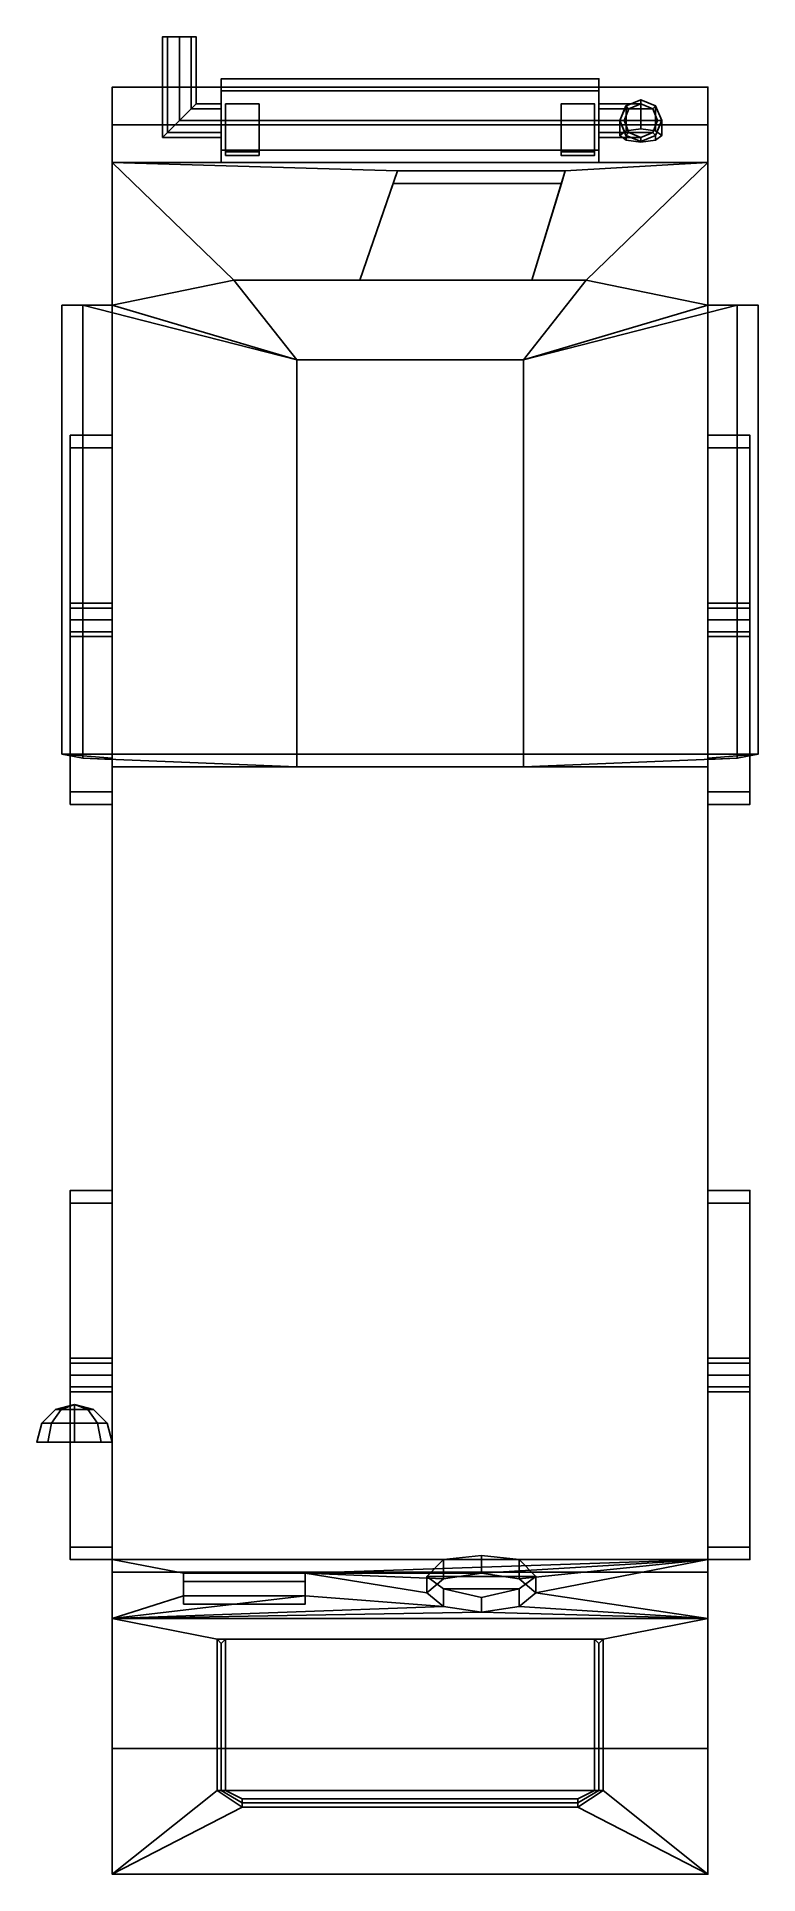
# Model space of a CAD drawing. Extents: x -0.89 to 0.83, y -2.07 to 2.31.
import ezdxf

# ---------------------------------------------------------------- set-up
doc = ezdxf.new("R2010")
doc.units = 0
doc.layers.get('0').update_dxf_attribs({"linetype": 'CONTINUOUS'})
doc.layers.add('SUSPENSION', color=5, linetype='CONTINUOUS')

msp = doc.modelspace()

# ---------------------------------------------------------------- linework, layer by layer
for points in [[(-0.5783, 2.0817, 1.0617), (-0.59, 2.07, 1.09), (-0.59, 2.31, 1.09), (-0.5783, 2.31, 1.0617)], [(-0.59, 2.07, 1.09), (-0.5783, 2.0817, 1.1183), (-0.5783, 2.31, 1.1183), (-0.59, 2.31, 1.09)], [(-0.5783, 2.31, 1.1183), (-0.55, 2.31, 1.13), (-0.5217, 2.31, 1.1183), (-0.59, 2.31, 1.09)], [(-0.59, 2.31, 1.09), (-0.5217, 2.31, 1.1183), (-0.51, 2.31, 1.09), (-0.5783, 2.31, 1.0617)], [(-0.55, 2.11, 1.05), (-0.5783, 2.0817, 1.0617), (-0.5783, 2.31, 1.0617), (-0.55, 2.31, 1.05)], [(-0.5783, 2.0817, 1.1183), (-0.55, 2.11, 1.13), (-0.55, 2.31, 1.13), (-0.5783, 2.31, 1.1183)], [(-0.5783, 2.31, 1.0617), (-0.51, 2.31, 1.09), (-0.5217, 2.31, 1.0617), (-0.55, 2.31, 1.05)], [(-0.55, 2.11, 1.13), (-0.5217, 2.1383, 1.1183), (-0.5217, 2.31, 1.1183), (-0.55, 2.31, 1.13)], [(-0.5217, 2.1383, 1.0617), (-0.55, 2.11, 1.05), (-0.55, 2.31, 1.05), (-0.5217, 2.31, 1.0617)], [(-0.5217, 2.1383, 1.1183), (-0.51, 2.15, 1.09), (-0.51, 2.31, 1.09), (-0.5217, 2.31, 1.1183)], [(-0.51, 2.15, 1.09), (-0.5217, 2.1383, 1.0617), (-0.5217, 2.31, 1.0617), (-0.51, 2.31, 1.09)], [(0.45, 2.1807, 1.1607), (0.45, 2.21, 1.09), (-0.45, 2.21, 1.09), (-0.45, 2.1807, 1.1607)], [(0.45, 2.21, 1.09), (0.45, 2.1807, 1.0193), (-0.45, 2.1807, 1.0193), (-0.45, 2.21, 1.09)], [(-0.45, 2.1807, 1.1607), (-0.45, 2.21, 1.09), (-0.45, 2.15, 1.09), (-0.45, 2.1383, 1.1183)], [(-0.45, 2.21, 1.09), (-0.45, 2.1807, 1.0193), (-0.45, 2.1383, 1.0617), (-0.45, 2.15, 1.09)], [(0.45, 2.21, 1.09), (0.45, 2.1807, 1.1607), (0.45, 2.1383, 1.1183), (0.45, 2.15, 1.09)], [(0.45, 2.1807, 1.0193), (0.45, 2.21, 1.09), (0.45, 2.15, 1.09), (0.45, 2.1383, 1.0617)], [(0.71, 2.19, 0.42), (0.71, 2.1, 0.33), (-0.71, 2.1, 0.33), (-0.71, 2.19, 0.42)], [(-0.71, 2.19, 0.42), (-0.71, 2.1, 0.33), (-0.71, -1.35, 0.33), (-0.71, -1.46, 1)], [(-0.71, 2.01, 1.05), (-0.71, 2.19, 0.42), (-0.71, -1.46, 1), (-0.71, 0.6, 1.05)], [(0.71, 2.01, 1.05), (0.71, 2.19, 0.42), (-0.71, 2.19, 0.42), (-0.71, 2.01, 1.05)], [(-0.5217, 2.1383, 1.0617), (-0.51, 2.15, 1.09), (-0.45, 2.15, 1.09), (-0.45, 2.1383, 1.0617)], [(-0.51, 2.15, 1.09), (-0.5217, 2.1383, 1.1183), (-0.45, 2.1383, 1.1183), (-0.45, 2.15, 1.09)], [(0.45, 2.11, 1.19), (0.45, 2.1807, 1.1607), (-0.45, 2.1807, 1.1607), (-0.45, 2.11, 1.19)], [(0.45, 2.1807, 1.0193), (0.45, 2.11, 0.99), (-0.45, 2.11, 0.99), (-0.45, 2.1807, 1.0193)], [(-0.45, 2.11, 1.19), (-0.45, 2.1807, 1.1607), (-0.45, 2.1383, 1.1183), (-0.45, 2.11, 1.13)], [(-0.45, 2.1807, 1.0193), (-0.45, 2.11, 0.99), (-0.45, 2.11, 1.05), (-0.45, 2.1383, 1.0617)], [(-0.36, 2.15, 0.99), (-0.36, 2.15, 0.96), (-0.44, 2.15, 0.96), (-0.44, 2.15, 0.99)], [(-0.44, 2.15, 0.96), (-0.44, 2.0357, 0.96), (-0.44, 2.0271, 0.99), (-0.44, 2.15, 0.99)], [(-0.36, 2.15, 0.96), (-0.36, 2.0357, 0.96), (-0.44, 2.0357, 0.96), (-0.44, 2.15, 0.96)], [(-0.44, 2.15, 0.99), (-0.44, 2.0271, 0.99), (-0.36, 2.0271, 0.99), (-0.36, 2.15, 0.99)], [(-0.36, 2.0271, 0.99), (-0.36, 2.0357, 0.96), (-0.36, 2.15, 0.96), (-0.36, 2.15, 0.99)], [(0.36, 2.15, 0.96), (0.36, 2.0357, 0.96), (0.36, 2.0271, 0.99), (0.36, 2.15, 0.99)], [(0.44, 2.15, 0.99), (0.44, 2.15, 0.96), (0.36, 2.15, 0.96), (0.36, 2.15, 0.99)], [(0.44, 2.15, 0.96), (0.44, 2.0357, 0.96), (0.36, 2.0357, 0.96), (0.36, 2.15, 0.96)], [(0.36, 2.15, 0.99), (0.36, 2.0271, 0.99), (0.44, 2.0271, 0.99), (0.44, 2.15, 0.99)], [(0.44, 2.0271, 0.99), (0.44, 2.0357, 0.96), (0.44, 2.15, 0.96), (0.44, 2.15, 0.99)], [(0.45, 2.11, 0.99), (0.45, 2.1807, 1.0193), (0.45, 2.1383, 1.0617), (0.45, 2.11, 1.05)], [(0.45, 2.1807, 1.1607), (0.45, 2.11, 1.19), (0.45, 2.11, 1.13), (0.45, 2.1383, 1.1183)], [(0.5783, 2.1383, 1.1183), (0.55, 2.15, 1.09), (0.45, 2.15, 1.09), (0.45, 2.1383, 1.1183)], [(0.55, 2.15, 1.09), (0.5217, 2.1383, 1.0617), (0.45, 2.1383, 1.0617), (0.45, 2.15, 1.09)], [(0.55, 2.0902, 0.7694), (0.515, 2.0856, 0.7856), (0.515, 2.1454, 0.8454), (0.55, 2.16, 0.8393)], [(0.55, 2.16, 0.8393), (0.515, 2.1454, 0.8454), (0.515, 2.1454, 0.96), (0.55, 2.16, 0.96)], [(0.55, 2.16, 0.96), (0.515, 2.1454, 0.96), (0.5217, 2.1383, 0.96), (0.55, 2.15, 0.96)], [(0.5217, 2.1383, 1.0617), (0.55, 2.15, 1.09), (0.55, 2.15, 0.96), (0.5217, 2.1383, 0.96)], [(0.585, 2.0856, 0.7856), (0.55, 2.0902, 0.7694), (0.55, 2.16, 0.8393), (0.585, 2.1454, 0.8454)], [(0.585, 2.1454, 0.8454), (0.55, 2.16, 0.8393), (0.55, 2.16, 0.96), (0.585, 2.1454, 0.96)], [(0.5854, 2.1454, 0.96), (0.5503, 2.1597, 0.96), (0.55, 2.15, 0.96), (0.5783, 2.1383, 0.96)], [(0.55, 2.15, 1.09), (0.5783, 2.1383, 1.1183), (0.5783, 2.1383, 0.96), (0.55, 2.15, 0.96)], [(0.71, -1.35, 0.33), (0.71, 2.1, 0.33), (0.71, 2.19, 0.42), (0.71, -1.46, 1)], [(0.71, -1.46, 1), (0.71, 2.19, 0.42), (0.71, 2.01, 1.05), (0.71, 0.6, 1.05)], [(-0.55, 2.11, 1.13), (-0.5783, 2.0817, 1.1183), (-0.45, 2.0817, 1.1183), (-0.45, 2.11, 1.13)], [(-0.5783, 2.0817, 1.0617), (-0.55, 2.11, 1.05), (-0.45, 2.11, 1.05), (-0.45, 2.0817, 1.0617)], [(-0.55, 2.11, 1.05), (-0.5217, 2.1383, 1.0617), (-0.45, 2.1383, 1.0617), (-0.45, 2.11, 1.05)], [(-0.5217, 2.1383, 1.1183), (-0.55, 2.11, 1.13), (-0.45, 2.11, 1.13), (-0.45, 2.1383, 1.1183)], [(0.45, 2.0393, 1.1607), (0.45, 2.11, 1.19), (-0.45, 2.11, 1.19), (-0.45, 2.0393, 1.1607)], [(0.45, 2.11, 0.99), (0.45, 2.0393, 1.0193), (-0.45, 2.0393, 1.0193), (-0.45, 2.11, 0.99)], [(-0.45, 2.11, 0.99), (-0.45, 2.0393, 1.0193), (-0.45, 2.0817, 1.0617), (-0.45, 2.11, 1.05)], [(-0.45, 2.0393, 1.1607), (-0.45, 2.11, 1.19), (-0.45, 2.11, 1.13), (-0.45, 2.0817, 1.1183)], [(0.59, 2.11, 1.13), (0.5783, 2.1383, 1.1183), (0.45, 2.1383, 1.1183), (0.45, 2.11, 1.13)], [(0.5217, 2.1383, 1.0617), (0.51, 2.11, 1.05), (0.45, 2.11, 1.05), (0.45, 2.1383, 1.0617)], [(0.5783, 2.0817, 1.1183), (0.59, 2.11, 1.13), (0.45, 2.11, 1.13), (0.45, 2.0817, 1.1183)], [(0.51, 2.11, 1.05), (0.5217, 2.0817, 1.0617), (0.45, 2.0817, 1.0617), (0.45, 2.11, 1.05)], [(0.45, 2.0393, 1.0193), (0.45, 2.11, 0.99), (0.45, 2.11, 1.05), (0.45, 2.0817, 1.0617)], [(0.45, 2.11, 1.19), (0.45, 2.0393, 1.1607), (0.45, 2.0817, 1.1183), (0.45, 2.11, 1.13)], [(0.515, 2.0856, 0.7856), (0.5, 2.0744, 0.8244), (0.5, 2.11, 0.86), (0.515, 2.1454, 0.8454)], [(0.515, 2.1454, 0.8454), (0.5, 2.11, 0.86), (0.5, 2.11, 0.96), (0.515, 2.1454, 0.96)], [(0.5, 2.0744, 0.8244), (0.515, 2.0633, 0.8633), (0.515, 2.0746, 0.8746), (0.5, 2.11, 0.86)], [(0.5, 2.11, 0.86), (0.515, 2.0746, 0.8746), (0.515, 2.0746, 0.96), (0.5, 2.11, 0.96)], [(0.5, 2.11, 0.96), (0.5146, 2.075, 0.96), (0.5217, 2.0817, 0.96), (0.51, 2.11, 0.96)], [(0.5146, 2.1454, 0.96), (0.5003, 2.1103, 0.96), (0.51, 2.11, 0.96), (0.5217, 2.1383, 0.96)], [(0.51, 2.11, 1.05), (0.5217, 2.1383, 1.0617), (0.5217, 2.1383, 0.96), (0.51, 2.11, 0.96)], [(0.5217, 2.0817, 1.0617), (0.51, 2.11, 1.05), (0.51, 2.11, 0.96), (0.5217, 2.0817, 0.96)], [(0.6, 2.11, 0.96), (0.5854, 2.145, 0.96), (0.5783, 2.1383, 0.96), (0.59, 2.11, 0.96)], [(0.5783, 2.1383, 1.1183), (0.59, 2.11, 1.13), (0.59, 2.11, 0.96), (0.5783, 2.1383, 0.96)], [(0.59, 2.11, 1.13), (0.5783, 2.0817, 1.1183), (0.5783, 2.0817, 0.96), (0.59, 2.11, 0.96)], [(0.5854, 2.0746, 0.96), (0.5997, 2.1097, 0.96), (0.59, 2.11, 0.96), (0.5783, 2.0817, 0.96)], [(0.6, 2.0744, 0.8244), (0.585, 2.0856, 0.7856), (0.585, 2.1454, 0.8454), (0.6, 2.11, 0.86)], [(0.6, 2.11, 0.86), (0.585, 2.1454, 0.8454), (0.585, 2.1454, 0.96), (0.6, 2.11, 0.96)], [(0.585, 2.0633, 0.8633), (0.6, 2.0744, 0.8244), (0.6, 2.11, 0.86), (0.585, 2.0746, 0.8746)], [(0.585, 2.0746, 0.8746), (0.6, 2.11, 0.86), (0.6, 2.11, 0.96), (0.585, 2.0746, 0.96)], [(-0.71, -1.35, 0.33), (-0.71, 2.1, 0.33), (0.71, 2.1, 0.33), (0.71, -1.35, 0.33)], [(-0.5783, 2.0817, 1.1183), (-0.59, 2.07, 1.09), (-0.45, 2.07, 1.09), (-0.45, 2.0817, 1.1183)], [(-0.59, 2.07, 1.09), (-0.5783, 2.0817, 1.0617), (-0.45, 2.0817, 1.0617), (-0.45, 2.07, 1.09)], [(-0.45, 2.0393, 1.0193), (-0.45, 2.01, 1.09), (-0.45, 2.07, 1.09), (-0.45, 2.0817, 1.0617)], [(-0.45, 2.01, 1.09), (-0.45, 2.0393, 1.1607), (-0.45, 2.0817, 1.1183), (-0.45, 2.07, 1.09)], [(0.55, 2.07, 1.09), (0.5783, 2.0817, 1.1183), (0.45, 2.0817, 1.1183), (0.45, 2.07, 1.09)], [(0.5217, 2.0817, 1.0617), (0.55, 2.07, 1.09), (0.45, 2.07, 1.09), (0.45, 2.0817, 1.0617)], [(0.45, 2.01, 1.09), (0.45, 2.0393, 1.0193), (0.45, 2.0817, 1.0617), (0.45, 2.07, 1.09)], [(0.45, 2.0393, 1.1607), (0.45, 2.01, 1.09), (0.45, 2.07, 1.09), (0.45, 2.0817, 1.1183)], [(0.5146, 2.0746, 0.96), (0.5497, 2.0603, 0.96), (0.55, 2.07, 0.96), (0.5217, 2.0817, 0.96)], [(0.515, 2.0633, 0.8633), (0.55, 2.0587, 0.8794), (0.55, 2.06, 0.8807), (0.515, 2.0746, 0.8746)], [(0.515, 2.0746, 0.8746), (0.55, 2.06, 0.8807), (0.55, 2.06, 0.96), (0.515, 2.0746, 0.96)], [(0.55, 2.07, 1.09), (0.5217, 2.0817, 1.0617), (0.5217, 2.0817, 0.96), (0.55, 2.07, 0.96)], [(0.5783, 2.0817, 1.1183), (0.55, 2.07, 1.09), (0.55, 2.07, 0.96), (0.5783, 2.0817, 0.96)], [(0.55, 2.06, 0.96), (0.585, 2.0746, 0.96), (0.5783, 2.0817, 0.96), (0.55, 2.07, 0.96)], [(0.55, 2.0587, 0.8794), (0.585, 2.0633, 0.8633), (0.585, 2.0746, 0.8746), (0.55, 2.06, 0.8807)], [(0.55, 2.06, 0.8807), (0.585, 2.0746, 0.8746), (0.585, 2.0746, 0.96), (0.55, 2.06, 0.96)], [(0.45, 2.01, 1.09), (0.45, 2.0393, 1.1607), (-0.45, 2.0393, 1.1607), (-0.45, 2.01, 1.09)], [(0.45, 2.0393, 1.0193), (0.45, 2.01, 1.09), (-0.45, 2.01, 1.09), (-0.45, 2.0393, 1.0193)], [(0.71, 0.6, 1.05), (0.71, 2.01, 1.05), (-0.71, 2.01, 1.05), (-0.71, 0.6, 1.05)], [(0.37, 1.99, 1.0636), (0.71, 2.01, 1.05), (-0.71, 2.01, 1.05), (-0.03, 1.99, 1.0636)], [(-0.12, 1.73, 1.24), (-0.03, 1.99, 1.0636), (-0.71, 2.01, 1.05), (-0.42, 1.73, 1.24)], [(-0.71, 2.01, 1.05), (-0.71, 2.01, 1.05), (-0.71, 1.67, 1.05), (-0.71, 1.67, 1.2)], [(-0.71, 2.01, 1.05), (-0.71, 2.01, 1.05), (-0.71, 1.67, 1.2), (-0.42, 1.73, 1.24)], [(-0.12, 1.73, 1.24), (-0.0404, 1.96, 1.22), (-0.03, 1.99, 1.1), (-0.03, 1.99, 1.0636)], [(0.3608, 1.96, 1.22), (0.37, 1.99, 1.1), (-0.03, 1.99, 1.1), (-0.0404, 1.96, 1.22)], [(0.37, 1.99, 1.1), (0.37, 1.99, 1.0636), (-0.03, 1.99, 1.0636), (-0.03, 1.99, 1.1)], [(0.42, 1.73, 1.24), (0.71, 2.01, 1.05), (0.37, 1.99, 1.0636), (0.29, 1.73, 1.24)], [(0.37, 1.99, 1.0636), (0.37, 1.99, 1.1), (0.3608, 1.96, 1.22), (0.29, 1.73, 1.24)], [(0.71, 1.67, 1.2), (0.71, 2.01, 1.05), (0.71, 2.01, 1.05), (0.42, 1.73, 1.24)], [(0.71, 1.67, 1.05), (0.71, 2.01, 1.05), (0.71, 2.01, 1.05), (0.71, 1.67, 1.2)], [(0.29, 1.73, 1.24), (0.3608, 1.96, 1.22), (-0.0404, 1.96, 1.22), (-0.12, 1.73, 1.24)], [(-0.71, 1.67, 1.2), (-0.71, 1.67, 1.2), (-0.27, 1.54, 1.35), (-0.42, 1.73, 1.24)], [(0.27, 1.54, 1.35), (0.42, 1.73, 1.24), (-0.42, 1.73, 1.24), (-0.27, 1.54, 1.35)], [(0.71, 1.67, 1.2), (0.42, 1.73, 1.24), (0.42, 1.73, 1.24), (0.27, 1.54, 1.35)], [(-0.78, 0.59, 1.2), (-0.78, 1.67, 1.2), (-0.83, 1.67, 1.09), (-0.83, 0.6, 1.09)], [(-0.83, 0.6, 1.09), (-0.83, 1.67, 1.09), (-0.83, 1.67, 0.97), (-0.83, 0.6, 1.01)], [(-0.78, 1.67, 1.2), (-0.71, 1.67, 1.2), (-0.71, 1.67, 1.05), (-0.83, 1.67, 1.09)], [(-0.83, 1.67, 1.09), (-0.71, 1.67, 1.09), (-0.71, 1.67, 0.97), (-0.83, 1.67, 0.97)], [(-0.27, 0.57, 1.35), (-0.27, 1.54, 1.35), (-0.78, 1.67, 1.2), (-0.78, 0.59, 1.2)], [(-0.27, 1.54, 1.35), (-0.71, 1.67, 1.2), (-0.71, 1.67, 1.2), (-0.78, 1.67, 1.2)], [(0.78, 0.59, 1.2), (0.78, 1.67, 1.2), (0.27, 1.54, 1.35), (0.27, 0.57, 1.35)], [(0.78, 1.67, 1.2), (0.71, 1.67, 1.2), (0.71, 1.67, 1.2), (0.27, 1.54, 1.35)], [(0.83, 1.67, 1.09), (0.71, 1.67, 1.05), (0.71, 1.67, 1.2), (0.78, 1.67, 1.2)], [(0.83, 1.67, 0.97), (0.71, 1.67, 0.97), (0.71, 1.67, 1.09), (0.83, 1.67, 1.09)], [(0.83, 0.6, 1.09), (0.83, 1.67, 1.09), (0.78, 1.67, 1.2), (0.78, 0.59, 1.2)], [(0.83, 0.6, 1.01), (0.83, 1.67, 0.97), (0.83, 1.67, 1.09), (0.83, 0.6, 1.09)], [(0.27, 0.57, 1.35), (0.27, 1.54, 1.35), (-0.27, 1.54, 1.35), (-0.27, 0.57, 1.35)], [(-0.71, 0.5873, 1.2206), (-0.78, 0.59, 1.2), (-0.83, 0.6, 1.09), (-0.71, 0.59, 1.2)], [(-0.71, 0.59, 1.2), (-0.83, 0.6, 1.09), (-0.83, 0.6, 1.01), (-0.71, 0.6, 1.09)], [(-0.71, 0.6, 1.09), (-0.83, 0.6, 1.01), (-0.83, 0.6, 1.01), (-0.71, 0.6, 1.05)], [(-0.71, -1.46, 1), (-0.71, 0.59, 1.2), (-0.71, 0.6, 1.09)], [(-0.71, -1.46, 1), (-0.71, 0.6, 1.09), (-0.71, 0.6, 1.05)], [(-0.71, -1.46, 1), (-0.71, 0.57, 1.35), (-0.71, 0.59, 1.2)], [(0.71, -1.32, 1.39), (0.71, 0.57, 1.39), (-0.71, 0.57, 1.39), (-0.71, -1.32, 1.39)], [(-0.71, -1.32, 1.39), (-0.71, 0.57, 1.39), (-0.71, 0.57, 1.35), (-0.71, -1.46, 1)], [(0.71, -1.46, 1), (0.71, 0.6, 1.09), (0.71, 0.59, 1.2), (0.71, -1.46, 1)], [(0.71, -1.46, 1), (0.71, 0.6, 1.05), (0.71, 0.6, 1.09), (0.71, -1.46, 1)], [(0.71, 0.59, 1.2), (0.83, 0.6, 1.09), (0.78, 0.59, 1.2), (0.71, 0.5873, 1.2206)], [(0.71, 0.6, 1.09), (0.83, 0.6, 1.01), (0.83, 0.6, 1.09), (0.71, 0.59, 1.2)], [(0.71, 0.6, 1.05), (0.83, 0.6, 1.01), (0.83, 0.6, 1.01), (0.71, 0.6, 1.09)], [(0.71, -1.46, 1), (0.71, 0.59, 1.2), (0.71, 0.57, 1.35), (0.71, -1.46, 1)], [(0.71, -1.46, 1), (0.71, 0.57, 1.35), (0.71, 0.57, 1.39), (0.71, -1.32, 1.39)], [(-0.845, -0.9621, 1.29), (-0.8779, -0.995, 1.29), (-0.8551, -0.995, 1.3451), (-0.8318, -0.9621, 1.3218)], [(-0.8318, -0.9621, 1.2582), (-0.8551, -0.995, 1.2349), (-0.8779, -0.995, 1.29), (-0.845, -0.9621, 1.29)], [(-0.8318, -0.9621, 1.3218), (-0.8551, -0.995, 1.3451), (-0.8, -0.995, 1.3679), (-0.8, -0.9621, 1.335)], [(-0.8, -0.9621, 1.245), (-0.8, -0.995, 1.2121), (-0.8551, -0.995, 1.2349), (-0.8318, -0.9621, 1.2582)], [(-0.8, -0.95, 1.29), (-0.845, -0.9621, 1.29), (-0.8318, -0.9621, 1.3218), (-0.8, -0.95, 1.29)], [(-0.8, -0.95, 1.29), (-0.8318, -0.9621, 1.2582), (-0.845, -0.9621, 1.29), (-0.8, -0.95, 1.29)], [(-0.8, -0.95, 1.29), (-0.8318, -0.9621, 1.3218), (-0.8, -0.9621, 1.335), (-0.8, -0.95, 1.29)], [(-0.8, -0.95, 1.29), (-0.8, -0.9621, 1.245), (-0.8318, -0.9621, 1.2582), (-0.8, -0.95, 1.29)], [(-0.8, -0.95, 1.29), (-0.8, -0.9621, 1.335), (-0.7682, -0.9621, 1.3218), (-0.8, -0.95, 1.29)], [(-0.8, -0.95, 1.29), (-0.7682, -0.9621, 1.3218), (-0.755, -0.9621, 1.29), (-0.8, -0.95, 1.29)], [(-0.8, -0.95, 1.29), (-0.755, -0.9621, 1.29), (-0.7682, -0.9621, 1.2582), (-0.8, -0.95, 1.29)], [(-0.8, -0.95, 1.29), (-0.7682, -0.9621, 1.2582), (-0.8, -0.9621, 1.245), (-0.8, -0.95, 1.29)], [(-0.8, -0.9621, 1.335), (-0.8, -0.995, 1.3679), (-0.7449, -0.995, 1.3451), (-0.7682, -0.9621, 1.3218)], [(-0.7682, -0.9621, 1.2582), (-0.7449, -0.995, 1.2349), (-0.8, -0.995, 1.2121), (-0.8, -0.9621, 1.245)], [(-0.7682, -0.9621, 1.3218), (-0.7449, -0.995, 1.3451), (-0.7221, -0.995, 1.29), (-0.755, -0.9621, 1.29)], [(-0.755, -0.9621, 1.29), (-0.7221, -0.995, 1.29), (-0.7449, -0.995, 1.2349), (-0.7682, -0.9621, 1.2582)], [(-0.8779, -0.995, 1.29), (-0.89, -1.04, 1.29), (-0.8636, -1.04, 1.3536), (-0.8551, -0.995, 1.3451)], [(-0.8551, -0.995, 1.2349), (-0.8636, -1.04, 1.2264), (-0.89, -1.04, 1.29), (-0.8779, -0.995, 1.29)], [(-0.8551, -0.995, 1.3451), (-0.8636, -1.04, 1.3536), (-0.8, -1.04, 1.38), (-0.8, -0.995, 1.3679)], [(-0.8, -0.995, 1.2121), (-0.8, -1.04, 1.2), (-0.8636, -1.04, 1.2264), (-0.8551, -0.995, 1.2349)], [(-0.8, -0.995, 1.3679), (-0.8, -1.04, 1.38), (-0.7364, -1.04, 1.3536), (-0.7449, -0.995, 1.3451)], [(-0.7449, -0.995, 1.2349), (-0.7364, -1.04, 1.2264), (-0.8, -1.04, 1.2), (-0.8, -0.995, 1.2121)], [(-0.7449, -0.995, 1.3451), (-0.7364, -1.04, 1.3536), (-0.71, -1.04, 1.29), (-0.7221, -0.995, 1.29)], [(-0.7221, -0.995, 1.29), (-0.71, -1.04, 1.29), (-0.7364, -1.04, 1.2264), (-0.7449, -0.995, 1.2349)], [(-0.8636, -1.04, 1.3536), (-0.89, -1.04, 1.29), (-0.7364, -1.04, 1.3536), (-0.8, -1.04, 1.38)], [(-0.89, -1.04, 1.29), (-0.8636, -1.04, 1.2264), (-0.71, -1.04, 1.29), (-0.7364, -1.04, 1.3536)], [(-0.8636, -1.04, 1.2264), (-0.8, -1.04, 1.2), (-0.7364, -1.04, 1.2264), (-0.71, -1.04, 1.29)], [(0.08, -1.32, 1.2619), (0.17, -1.31, 1.3), (0.17, -1.3523, 1.3), (0.08, -1.366, 1.2619)], [(0.26, -1.32, 1.2619), (0.17, -1.31, 1.3), (0.17, -1.31, 1.3), (0.08, -1.32, 1.2619)], [(0.17, -1.31, 1.3), (0.26, -1.32, 1.2619), (0.26, -1.366, 1.2619), (0.17, -1.3523, 1.3)], [(-0.54, -1.4062, 1.15), (-0.54, -1.3523, 1.3), (-0.71, -1.32, 1.39), (-0.71, -1.46, 1)], [(-0.25, -1.3523, 1.3), (0.71, -1.32, 1.39), (-0.71, -1.32, 1.39), (-0.54, -1.3523, 1.3)], [(-0.71, -1.46, 1), (-0.71, -1.35, 0.33), (-0.71, -1.77, 0.47), (-0.71, -2.07, 0.82)], [(-0.71, -1.77, 0.47), (-0.71, -1.35, 0.33), (0.71, -1.35, 0.33), (0.71, -1.77, 0.47)], [(-0.25, -1.3723, 1.3), (-0.25, -1.3523, 1.3), (-0.54, -1.3523, 1.3), (-0.54, -1.3723, 1.3)], [(-0.54, -1.4262, 1.15), (-0.54, -1.3723, 1.3), (-0.54, -1.3523, 1.3), (-0.54, -1.4062, 1.15)], [(-0.25, -1.3523, 1.3), (0.17, -1.3523, 1.3), (0.71, -1.32, 1.39), (-0.25, -1.3523, 1.3)], [(-0.25, -1.4062, 1.15), (-0.25, -1.3523, 1.3), (-0.25, -1.3723, 1.3), (-0.25, -1.4262, 1.15)], [(0.08, -1.432, 1.0781), (0.04, -1.399, 1.17), (-0.25, -1.3523, 1.3), (-0.25, -1.4062, 1.15)], [(0.04, -1.399, 1.17), (0.08, -1.366, 1.2619), (-0.25, -1.3523, 1.3)], [(0.08, -1.366, 1.2619), (0.17, -1.3523, 1.3), (-0.25, -1.3523, 1.3)], [(0.04, -1.36, 1.17), (0.08, -1.32, 1.2619), (0.08, -1.366, 1.2619), (0.04, -1.399, 1.17)], [(0.3, -1.36, 1.17), (0.26, -1.32, 1.2619), (0.08, -1.32, 1.2619), (0.04, -1.36, 1.17)], [(0.17, -1.3523, 1.3), (0.26, -1.366, 1.2619), (0.71, -1.32, 1.39), (0.17, -1.3523, 1.3)], [(0.26, -1.32, 1.2619), (0.3, -1.36, 1.17), (0.3, -1.399, 1.17), (0.26, -1.366, 1.2619)], [(0.26, -1.366, 1.2619), (0.3, -1.399, 1.17), (0.71, -1.32, 1.39), (0.26, -1.366, 1.2619)], [(0.3, -1.399, 1.17), (0.71, -1.46, 1), (0.71, -1.32, 1.39), (0.3, -1.399, 1.17)], [(0.71, -1.77, 0.47), (0.71, -1.35, 0.33), (0.71, -1.46, 1), (0.71, -2.07, 0.82)], [(-0.25, -1.4262, 1.15), (-0.25, -1.3723, 1.3), (-0.54, -1.3723, 1.3), (-0.54, -1.4262, 1.15)], [(0.08, -1.39, 1.0781), (0.04, -1.36, 1.17), (0.04, -1.399, 1.17), (0.08, -1.432, 1.0781)], [(0.26, -1.39, 1.0781), (0.3, -1.36, 1.17), (0.04, -1.36, 1.17), (0.08, -1.39, 1.0781)], [(0.17, -1.41, 1.04), (0.08, -1.39, 1.0781), (0.08, -1.432, 1.0781), (0.17, -1.4456, 1.04)], [(0.26, -1.39, 1.0781), (0.26, -1.39, 1.0781), (0.08, -1.39, 1.0781), (0.17, -1.41, 1.04)], [(0.26, -1.39, 1.0781), (0.17, -1.41, 1.04), (0.17, -1.4456, 1.04), (0.26, -1.432, 1.0781)], [(0.3, -1.36, 1.17), (0.26, -1.39, 1.0781), (0.26, -1.432, 1.0781), (0.3, -1.399, 1.17)], [(0.26, -1.432, 1.0781), (0.71, -1.46, 1), (0.3, -1.399, 1.17), (0.26, -1.432, 1.0781)], [(-0.71, -1.46, 1), (-0.25, -1.4062, 1.15), (-0.54, -1.4062, 1.15), (-0.71, -1.46, 1)], [(-0.71, -1.46, 1), (0.08, -1.432, 1.0781), (-0.25, -1.4062, 1.15), (-0.71, -1.46, 1)], [(-0.71, -1.46, 1), (0.17, -1.4456, 1.04), (0.08, -1.432, 1.0781), (-0.71, -1.46, 1)], [(-0.25, -1.4062, 1.15), (-0.25, -1.4262, 1.15), (-0.54, -1.4262, 1.15), (-0.54, -1.4062, 1.15)], [(0.17, -1.4456, 1.04), (0.71, -1.46, 1), (0.26, -1.432, 1.0781), (0.17, -1.4456, 1.04)], [(-0.71, -1.46, 1), (0.71, -1.46, 1), (0.17, -1.4456, 1.04), (-0.71, -1.46, 1)], [(-0.46, -1.87, 0.879), (-0.46, -1.51, 0.9852), (-0.71, -1.46, 1), (-0.71, -2.07, 0.82)], [(0.46, -1.51, 0.9852), (0.71, -1.46, 1), (-0.71, -1.46, 1), (-0.46, -1.51, 0.9852)], [(0.71, -2.07, 0.82), (0.71, -1.46, 1), (0.46, -1.51, 0.9852), (0.46, -1.87, 0.879)], [(-0.45, -1.87, 0.89), (-0.45, -1.52, 0.99), (-0.46, -1.51, 0.9852), (-0.46, -1.87, 0.879)], [(-0.45, -1.52, 0.99), (-0.44, -1.51, 0.9852), (-0.44, -1.51, 0.9852), (-0.46, -1.51, 0.9852)], [(-0.44, -1.87, 0.879), (-0.44, -1.51, 0.9852), (-0.45, -1.52, 0.99), (-0.45, -1.87, 0.89)], [(0.44, -1.87, 0.879), (0.44, -1.51, 0.9852), (-0.44, -1.51, 0.9852), (-0.44, -1.87, 0.879)], [(0.45, -1.87, 0.89), (0.45, -1.52, 0.99), (0.44, -1.51, 0.9852), (0.44, -1.87, 0.879)], [(0.45, -1.52, 0.99), (0.46, -1.51, 0.9852), (0.46, -1.51, 0.9852), (0.44, -1.51, 0.9852)], [(0.46, -1.87, 0.879), (0.46, -1.51, 0.9852), (0.45, -1.52, 0.99), (0.45, -1.87, 0.89)], [(-0.71, -2.07, 0.82), (-0.71, -1.77, 0.47), (0.71, -1.77, 0.47), (0.71, -2.07, 0.82)], [(-0.71, -2.07, 0.82), (-0.4, -1.91, 0.8672), (-0.46, -1.87, 0.879), (-0.71, -2.07, 0.82)], [(-0.4, -1.91, 0.8672), (-0.4, -1.9, 0.88), (-0.45, -1.87, 0.89), (-0.46, -1.87, 0.879)], [(-0.4, -1.9, 0.88), (-0.4, -1.89, 0.8731), (-0.44, -1.87, 0.879), (-0.45, -1.87, 0.89)], [(0.4, -1.89, 0.8731), (0.44, -1.87, 0.879), (-0.44, -1.87, 0.879), (-0.4, -1.89, 0.8731)], [(0.46, -1.87, 0.879), (0.45, -1.87, 0.89), (0.4, -1.9, 0.88), (0.4, -1.91, 0.8672)], [(0.45, -1.87, 0.89), (0.44, -1.87, 0.879), (0.4, -1.89, 0.8731), (0.4, -1.9, 0.88)], [(0.71, -2.07, 0.82), (0.46, -1.87, 0.879), (0.4, -1.91, 0.8672), (0.71, -2.07, 0.82)], [(0.71, -2.07, 0.82), (0.4, -1.91, 0.8672), (-0.4, -1.91, 0.8672), (-0.71, -2.07, 0.82)], [(0.4, -1.9, 0.88), (0.4, -1.89, 0.8731), (-0.4, -1.89, 0.8731), (-0.4, -1.9, 0.88)], [(0.4, -1.91, 0.8672), (0.4, -1.9, 0.88), (-0.4, -1.9, 0.88), (-0.4, -1.91, 0.8672)]]:
    msp.add_3dface(points)
at = {"layer": 'SUSPENSION'}
for points in [[(-0.81, 0.96, 0.65), (-0.81, 1.36, 0.52), (-0.81, 0.92, 0.41), (-0.81, 0.96, 0.65)], [(-0.71, 0.96, 0.65), (-0.71, 1.36, 0.52), (-0.81, 1.36, 0.52), (-0.81, 0.96, 0.65)], [(-0.81, 1.36, 0.52), (-0.81, 1.36, 0.38), (-0.81, 1.33, 0.38), (-0.81, 0.92, 0.41)], [(-0.71, 1.36, 0.52), (-0.71, 1.36, 0.38), (-0.81, 1.36, 0.38), (-0.81, 1.36, 0.52)], [(-0.81, 1.33, 0.38), (-0.81, 1.36, 0.38), (-0.71, 1.36, 0.38), (-0.71, 1.33, 0.38)], [(0.81, 0.96, 0.65), (0.81, 1.36, 0.52), (0.71, 1.36, 0.52), (0.71, 0.96, 0.65)], [(0.81, 1.36, 0.52), (0.81, 1.36, 0.38), (0.71, 1.36, 0.38), (0.71, 1.36, 0.52)], [(0.71, 1.33, 0.38), (0.71, 1.36, 0.38), (0.81, 1.36, 0.38), (0.81, 1.33, 0.38)], [(0.81, 0.92, 0.41), (0.81, 1.36, 0.52), (0.81, 0.96, 0.65), (0.81, 0.88, 0.65)], [(0.81, 1.33, 0.38), (0.81, 1.36, 0.38), (0.81, 1.36, 0.52), (0.81, 0.92, 0.41)], [(-0.81, 0.92, 0.41), (-0.81, 1.33, 0.38), (-0.71, 1.33, 0.38), (-0.71, 0.92, 0.41)], [(0.71, 0.92, 0.41), (0.71, 1.33, 0.38), (0.81, 1.33, 0.38), (0.81, 0.92, 0.41)], [(-0.81, 0.92, 0.41), (-0.81, 0.48, 0.52), (-0.81, 0.88, 0.65), (-0.81, 0.96, 0.65)], [(-0.81, 0.9483, 0.3417), (-0.81, 0.96, 0.37), (-0.71, 0.96, 0.37), (-0.71, 0.9483, 0.3417)], [(-0.81, 0.96, 0.37), (-0.81, 0.9483, 0.3983), (-0.71, 0.9483, 0.3983), (-0.71, 0.96, 0.37)], [(-0.81, 0.96, 0.65), (-0.81, 0.88, 0.65), (-0.71, 0.88, 0.65), (-0.71, 0.96, 0.65)], [(-0.81, 0.96, 0.37), (-0.81, 0.8917, 0.3983), (-0.81, 0.92, 0.41), (-0.81, 0.9483, 0.3983)], [(-0.81, 0.9483, 0.3417), (-0.81, 0.88, 0.37), (-0.81, 0.8917, 0.3983), (-0.81, 0.96, 0.37)], [(-0.81, 0.92, 0.33), (-0.81, 0.9483, 0.3417), (-0.71, 0.9483, 0.3417), (-0.71, 0.92, 0.33)], [(-0.81, 0.9483, 0.3983), (-0.81, 0.92, 0.41), (-0.71, 0.92, 0.41), (-0.71, 0.9483, 0.3983)], [(-0.81, 0.92, 0.33), (-0.81, 0.8917, 0.3417), (-0.81, 0.88, 0.37), (-0.81, 0.9483, 0.3417)], [(-0.81, 0.8917, 0.3417), (-0.81, 0.92, 0.33), (-0.71, 0.92, 0.33), (-0.71, 0.8917, 0.3417)], [(-0.81, 0.92, 0.41), (-0.81, 0.8917, 0.3983), (-0.71, 0.8917, 0.3983), (-0.71, 0.92, 0.41)], [(-0.81, 0.51, 0.38), (-0.81, 0.48, 0.38), (-0.81, 0.48, 0.52), (-0.81, 0.92, 0.41)], [(-0.71, 0.92, 0.41), (-0.71, 0.51, 0.38), (-0.81, 0.51, 0.38), (-0.81, 0.92, 0.41)], [(0.81, 0.88, 0.65), (0.81, 0.96, 0.65), (0.71, 0.96, 0.65), (0.71, 0.88, 0.65)], [(0.81, 0.9483, 0.3983), (0.81, 0.96, 0.37), (0.71, 0.96, 0.37), (0.71, 0.9483, 0.3983)], [(0.81, 0.96, 0.37), (0.81, 0.9483, 0.3417), (0.71, 0.9483, 0.3417), (0.71, 0.96, 0.37)], [(0.81, 0.92, 0.41), (0.81, 0.9483, 0.3983), (0.71, 0.9483, 0.3983), (0.71, 0.92, 0.41)], [(0.81, 0.9483, 0.3417), (0.81, 0.92, 0.33), (0.71, 0.92, 0.33), (0.71, 0.9483, 0.3417)], [(0.81, 0.92, 0.41), (0.81, 0.51, 0.38), (0.71, 0.51, 0.38), (0.71, 0.92, 0.41)], [(0.81, 0.8917, 0.3983), (0.81, 0.92, 0.41), (0.71, 0.92, 0.41), (0.71, 0.8917, 0.3983)], [(0.81, 0.92, 0.33), (0.81, 0.8917, 0.3417), (0.71, 0.8917, 0.3417), (0.71, 0.92, 0.33)], [(0.81, 0.92, 0.33), (0.81, 0.9483, 0.3417), (0.81, 0.96, 0.37), (0.81, 0.8917, 0.3417)], [(0.81, 0.8917, 0.3417), (0.81, 0.96, 0.37), (0.81, 0.9483, 0.3983), (0.81, 0.88, 0.37)], [(0.81, 0.88, 0.37), (0.81, 0.9483, 0.3983), (0.81, 0.92, 0.41), (0.81, 0.8917, 0.3983)], [(0.81, 0.88, 0.65), (0.81, 0.48, 0.52), (0.81, 0.92, 0.41), (0.81, 0.88, 0.65)], [(0.81, 0.48, 0.52), (0.81, 0.48, 0.38), (0.81, 0.51, 0.38), (0.81, 0.92, 0.41)], [(-0.81, 0.88, 0.37), (-0.81, 0.8917, 0.3417), (-0.71, 0.8917, 0.3417), (-0.71, 0.88, 0.37)], [(-0.81, 0.8917, 0.3983), (-0.81, 0.88, 0.37), (-0.71, 0.88, 0.37), (-0.71, 0.8917, 0.3983)], [(-0.81, 0.88, 0.65), (-0.81, 0.48, 0.52), (-0.71, 0.48, 0.52), (-0.71, 0.88, 0.65)], [(0.81, 0.88, 0.37), (0.81, 0.8917, 0.3983), (0.71, 0.8917, 0.3983), (0.71, 0.88, 0.37)], [(0.81, 0.8917, 0.3417), (0.81, 0.88, 0.37), (0.71, 0.88, 0.37), (0.71, 0.8917, 0.3417)], [(0.71, 0.88, 0.65), (0.71, 0.48, 0.52), (0.81, 0.48, 0.52), (0.81, 0.88, 0.65)], [(-0.71, 0.51, 0.38), (-0.71, 0.48, 0.38), (-0.81, 0.48, 0.38), (-0.81, 0.51, 0.38)], [(0.81, 0.51, 0.38), (0.81, 0.48, 0.38), (0.71, 0.48, 0.38), (0.71, 0.51, 0.38)], [(-0.81, 0.48, 0.52), (-0.81, 0.48, 0.38), (-0.71, 0.48, 0.38), (-0.71, 0.48, 0.52)], [(0.71, 0.48, 0.52), (0.71, 0.48, 0.38), (0.81, 0.48, 0.38), (0.81, 0.48, 0.52)], [(-0.71, -0.84, 0.65), (-0.71, -0.44, 0.52), (-0.81, -0.44, 0.52), (-0.81, -0.84, 0.65)], [(-0.81, -0.84, 0.65), (-0.81, -0.44, 0.52), (-0.81, -0.88, 0.41), (-0.81, -0.84, 0.65)], [(-0.81, -0.47, 0.38), (-0.81, -0.44, 0.38), (-0.71, -0.44, 0.38), (-0.71, -0.47, 0.38)], [(-0.71, -0.44, 0.52), (-0.71, -0.44, 0.38), (-0.81, -0.44, 0.38), (-0.81, -0.44, 0.52)], [(-0.81, -0.44, 0.52), (-0.81, -0.44, 0.38), (-0.81, -0.47, 0.38), (-0.81, -0.88, 0.41)], [(-0.81, -0.88, 0.41), (-0.81, -0.47, 0.38), (-0.71, -0.47, 0.38), (-0.71, -0.88, 0.41)], [(0.81, -0.84, 0.65), (0.81, -0.44, 0.52), (0.71, -0.44, 0.52), (0.71, -0.84, 0.65)], [(0.71, -0.47, 0.38), (0.71, -0.44, 0.38), (0.81, -0.44, 0.38), (0.81, -0.47, 0.38)], [(0.81, -0.44, 0.52), (0.81, -0.44, 0.38), (0.71, -0.44, 0.38), (0.71, -0.44, 0.52)], [(0.71, -0.88, 0.41), (0.71, -0.47, 0.38), (0.81, -0.47, 0.38), (0.81, -0.88, 0.41)], [(0.81, -0.88, 0.41), (0.81, -0.44, 0.52), (0.81, -0.84, 0.65), (0.81, -0.92, 0.65)], [(0.81, -0.47, 0.38), (0.81, -0.44, 0.38), (0.81, -0.44, 0.52), (0.81, -0.88, 0.41)], [(-0.81, -0.88, 0.41), (-0.81, -1.32, 0.52), (-0.81, -0.92, 0.65), (-0.81, -0.84, 0.65)], [(-0.81, -0.8517, 0.3417), (-0.81, -0.92, 0.37), (-0.81, -0.9083, 0.3983), (-0.81, -0.84, 0.37)], [(-0.81, -0.84, 0.37), (-0.81, -0.9083, 0.3983), (-0.81, -0.88, 0.41), (-0.81, -0.8517, 0.3983)], [(-0.81, -0.84, 0.37), (-0.81, -0.8517, 0.3983), (-0.71, -0.8517, 0.3983), (-0.71, -0.84, 0.37)], [(-0.81, -0.8517, 0.3417), (-0.81, -0.84, 0.37), (-0.71, -0.84, 0.37), (-0.71, -0.8517, 0.3417)], [(-0.81, -0.84, 0.65), (-0.81, -0.92, 0.65), (-0.71, -0.92, 0.65), (-0.71, -0.84, 0.65)], [(-0.81, -0.88, 0.33), (-0.81, -0.9083, 0.3417), (-0.81, -0.92, 0.37), (-0.81, -0.8517, 0.3417)], [(-0.81, -0.8517, 0.3983), (-0.81, -0.88, 0.41), (-0.71, -0.88, 0.41), (-0.71, -0.8517, 0.3983)], [(-0.81, -0.88, 0.33), (-0.81, -0.8517, 0.3417), (-0.71, -0.8517, 0.3417), (-0.71, -0.88, 0.33)], [(0.81, -0.84, 0.37), (0.81, -0.8517, 0.3417), (0.71, -0.8517, 0.3417), (0.71, -0.84, 0.37)], [(0.81, -0.8517, 0.3983), (0.81, -0.84, 0.37), (0.71, -0.84, 0.37), (0.71, -0.8517, 0.3983)], [(0.81, -0.92, 0.65), (0.81, -0.84, 0.65), (0.71, -0.84, 0.65), (0.71, -0.92, 0.65)], [(0.81, -0.8517, 0.3417), (0.81, -0.88, 0.33), (0.71, -0.88, 0.33), (0.71, -0.8517, 0.3417)], [(0.81, -0.88, 0.41), (0.81, -0.8517, 0.3983), (0.71, -0.8517, 0.3983), (0.71, -0.88, 0.41)], [(0.81, -0.9083, 0.3417), (0.81, -0.84, 0.37), (0.81, -0.8517, 0.3983), (0.81, -0.92, 0.37)], [(0.81, -0.88, 0.33), (0.81, -0.8517, 0.3417), (0.81, -0.84, 0.37), (0.81, -0.9083, 0.3417)], [(0.81, -0.92, 0.37), (0.81, -0.8517, 0.3983), (0.81, -0.88, 0.41), (0.81, -0.9083, 0.3983)], [(-0.71, -0.88, 0.41), (-0.71, -1.29, 0.38), (-0.81, -1.29, 0.38), (-0.81, -0.88, 0.41)], [(-0.81, -1.29, 0.38), (-0.81, -1.32, 0.38), (-0.81, -1.32, 0.52), (-0.81, -0.88, 0.41)], [(-0.81, -0.88, 0.41), (-0.81, -0.9083, 0.3983), (-0.71, -0.9083, 0.3983), (-0.71, -0.88, 0.41)], [(-0.81, -0.9083, 0.3417), (-0.81, -0.88, 0.33), (-0.71, -0.88, 0.33), (-0.71, -0.9083, 0.3417)], [(-0.81, -0.9083, 0.3983), (-0.81, -0.92, 0.37), (-0.71, -0.92, 0.37), (-0.71, -0.9083, 0.3983)], [(-0.81, -0.92, 0.37), (-0.81, -0.9083, 0.3417), (-0.71, -0.9083, 0.3417), (-0.71, -0.92, 0.37)], [(0.81, -0.88, 0.33), (0.81, -0.9083, 0.3417), (0.71, -0.9083, 0.3417), (0.71, -0.88, 0.33)], [(0.81, -0.9083, 0.3983), (0.81, -0.88, 0.41), (0.71, -0.88, 0.41), (0.71, -0.9083, 0.3983)], [(0.81, -0.88, 0.41), (0.81, -1.29, 0.38), (0.71, -1.29, 0.38), (0.71, -0.88, 0.41)], [(0.81, -0.9083, 0.3417), (0.81, -0.92, 0.37), (0.71, -0.92, 0.37), (0.71, -0.9083, 0.3417)], [(0.81, -0.92, 0.37), (0.81, -0.9083, 0.3983), (0.71, -0.9083, 0.3983), (0.71, -0.92, 0.37)], [(0.81, -0.92, 0.65), (0.81, -1.32, 0.52), (0.81, -0.88, 0.41), (0.81, -0.92, 0.65)], [(0.81, -1.32, 0.52), (0.81, -1.32, 0.38), (0.81, -1.29, 0.38), (0.81, -0.88, 0.41)], [(-0.81, -0.92, 0.65), (-0.81, -1.32, 0.52), (-0.71, -1.32, 0.52), (-0.71, -0.92, 0.65)], [(0.71, -0.92, 0.65), (0.71, -1.32, 0.52), (0.81, -1.32, 0.52), (0.81, -0.92, 0.65)], [(-0.71, -1.29, 0.38), (-0.71, -1.32, 0.38), (-0.81, -1.32, 0.38), (-0.81, -1.29, 0.38)], [(0.81, -1.29, 0.38), (0.81, -1.32, 0.38), (0.71, -1.32, 0.38), (0.71, -1.29, 0.38)], [(-0.81, -1.32, 0.52), (-0.81, -1.32, 0.38), (-0.71, -1.32, 0.38), (-0.71, -1.32, 0.52)], [(0.71, -1.32, 0.52), (0.71, -1.32, 0.38), (0.81, -1.32, 0.38), (0.81, -1.32, 0.52)]]:
    msp.add_3dface(points, dxfattribs=at)

doc.saveas('drawing.dxf')
